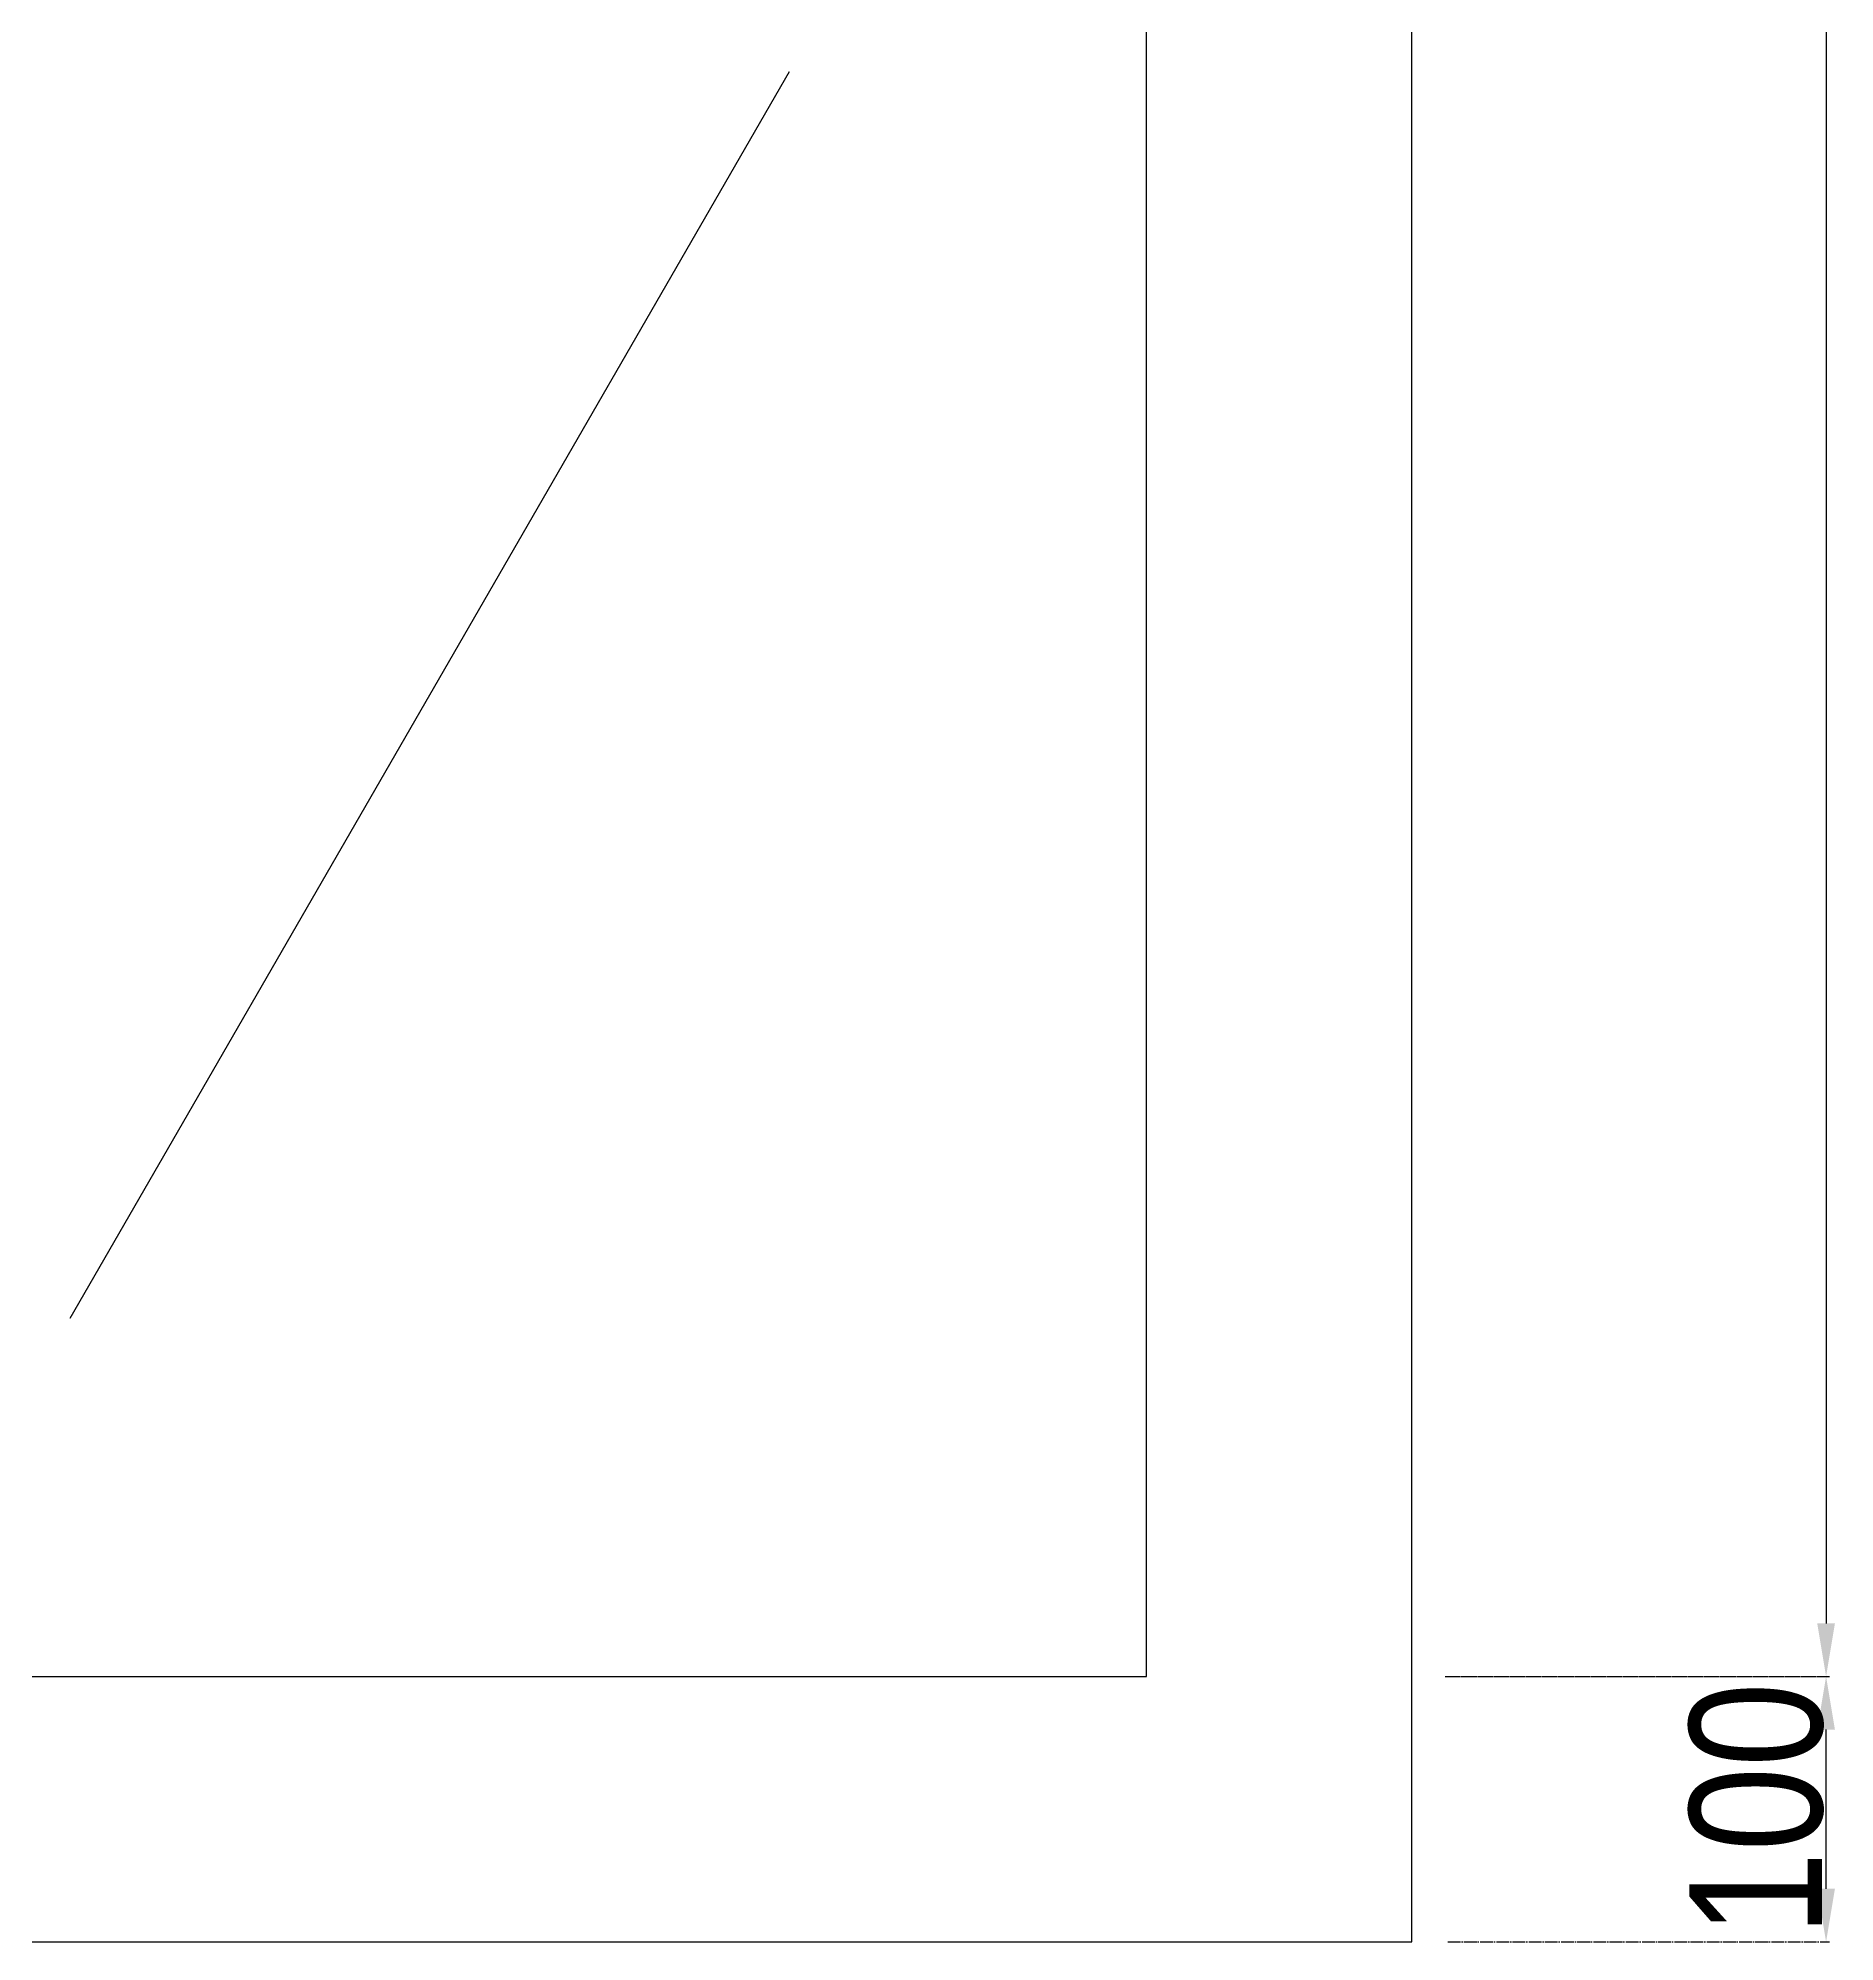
# Model space of a CAD drawing. Header units: millimetres. Extents: x 288 to 7016, y 261 to 3392.
# Drawn here: x 2648 to 3326, y 977 to 1694 of the extents above; entities that cross this region are included whole.
import ezdxf

# ---------------------------------------------------------------- set-up
doc = ezdxf.new("R2010")
doc.units = ezdxf.units.MM
doc.header["$LTSCALE"] = 0.2
doc.linetypes.add('ACAD_ISO04W100', pattern=[30, 24, -3, 0, -3])
doc.styles.get("Standard").update_dxf_attribs({"font": 'ARIALN.TTF'})
doc.dimstyles.new('ISO-25', dxfattribs={"dimtxt": 2.5, "dimasz": 20, "dimexe": 1.25, "dimexo": 0.625, "dimtad": 1, "dimdec": 0, "dimtxsty": 'Standard', "dimcen": 2.5, "dimclrt": 1, "dimadec": 0, "dimazin": 0, "dimtfac": 1, "dimtdec": 0, "dimtmove": 0, "dimatfit": 3, "dimfxl": 1, "dimarcsym": 0})

# ---------------------------------------------------------------- blocks, each defined once
blk = doc.blocks.new('*D8')
at = {"color": 0, "linetype": 'ACAD_ISO04W100', "lineweight": -2, "transparency": 16777216}
for p, q in [((3178.55, 3076.74), (3323.42, 3076.74)), ((3178.55, 1076.74), (3323.42, 1076.74))]:
    blk.add_line(p, q, dxfattribs=at)
at = {"color": 0, "lineweight": -2, "transparency": 16777216}
blk.add_line((3322.17, 3056.74), (3322.17, 1096.74), dxfattribs=at)
at = {"color": 0, "transparency": 16777216}
for points in [[(3318.84, 3056.74), (3325.5, 3056.74), (3322.17, 3076.74)], [(3318.84, 1096.74), (3325.5, 1096.74), (3322.17, 1076.74)]]:
    blk.add_solid(points, dxfattribs=at)
at = {"layer": 'Defpoints', "color": 0, "transparency": 16777216}
for p in [(3177.93, 3076.74), (3177.93, 1076.74), (3322.17, 1076.74)]:
    blk.add_point(p, dxfattribs=at)
at = {"color": 1, "transparency": 16777216, "insert": (3296.02, 2076.74), "char_height": 2.5, "attachment_point": 5, "rotation": 90}
blk.add_mtext('{\\H20x;2000}', dxfattribs=at)
blk = doc.blocks.new('*D15')
at = {"color": 0, "linetype": 'ACAD_ISO04W100', "lineweight": -2, "transparency": 16777216}
for p, q in [((3179.6, 1076.74), (3323.42, 1076.74)), ((3179.6, 976.74), (3323.42, 976.74))]:
    blk.add_line(p, q, dxfattribs=at)
at = {"color": 0, "lineweight": -2, "transparency": 16777216}
blk.add_line((3322.17, 996.74), (3322.17, 1056.74), dxfattribs=at)
at = {"color": 0, "transparency": 16777216}
for points in [[(3318.84, 1056.74), (3325.5, 1056.74), (3322.17, 1076.74)], [(3318.84, 996.74), (3325.5, 996.74), (3322.17, 976.74)]]:
    blk.add_solid(points, dxfattribs=at)
at = {"layer": 'Defpoints', "color": 0, "transparency": 16777216}
for p in [(3178.98, 1076.74), (3322.17, 1076.74), (3178.98, 976.74)]:
    blk.add_point(p, dxfattribs=at)
at = {"color": 1, "transparency": 16777216, "insert": (3296.02, 1026.74), "char_height": 2.5, "attachment_point": 5, "rotation": 90}
blk.add_mtext('{\\H20x;100}', dxfattribs=at)

msp = doc.modelspace()

# ---------------------------------------------------------------- linework, layer by layer
for p, q in [((3066.03, 1076.74), (3066.03, 3076.74)), ((2660.44, 1211.78), (2931.56, 1681.38)), ((2366.03, 1076.74), (3066.03, 1076.74))]:
    msp.add_line(p, q)
msp.add_lwpolyline([(2266.03, 976.74), (3166.03, 976.74), (3166.03, 3176.74), (2266.03, 3176.74)], close=True)

# ---------------------------------------------------------------- dimensions: what is measured, and where the dimension line sits
for p1, p2, picture, middle in [((3177.93, 3076.74), (3177.93, 1076.74), '*D8', (3296.02, 2076.74)), ((3178.98, 976.74), (3178.98, 1076.74), '*D15', (3296.02, 1026.74))]:
    dim = msp.add_linear_dim(base=(3322.17, 1076.74), p1=p1, p2=p2, angle=90, text='{\\H20x;<>}', dimstyle='ISO-25')
    dim.commit()
    dim.dimension.update_dxf_attribs({"geometry": picture, "text_midpoint": middle})

doc.saveas('drawing.dxf')
